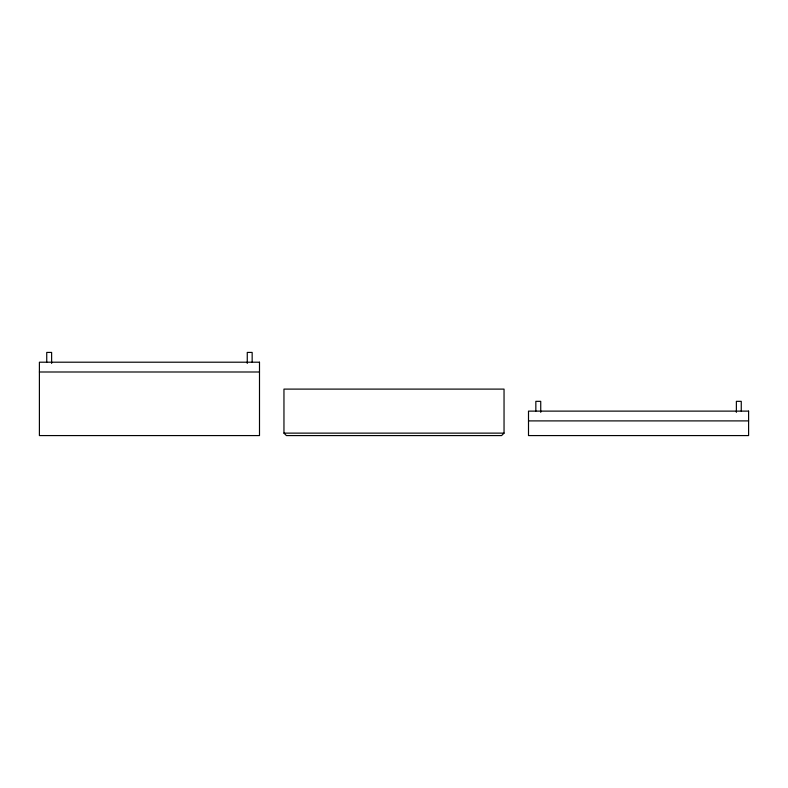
<?xml version="1.0" encoding="UTF-8"?>
<svg xmlns="http://www.w3.org/2000/svg" width="788" height="788" viewBox="0 0 788 788"><rect width="100%" height="100%" fill="white"/><g stroke="black" fill="none" stroke-linecap="round" stroke-linejoin="round"><path stroke-width="1.18" d="M504.044 433.124L501.601 435.577L286.399 435.577L283.956 433.124L283.956 389.105L504.044 389.105L504.044 433.124L283.956 433.124M39.4 371.995L259.498 371.995M528.502 420.9L748.6 420.9M741.262 411.119L741.262 401.338L736.376 401.338L736.376 412.341M540.735 412.341L540.735 401.338L535.84 401.338L535.84 411.119M252.16 362.204L252.16 352.423L247.265 352.423L247.265 363.435M51.624 363.435L51.624 352.423L46.738 352.423L46.738 362.204M259.498 362.204L39.4 362.204L39.4 435.577L259.498 435.577L259.498 362.204M748.6 411.119L528.502 411.119L528.502 435.577L748.6 435.577L748.6 411.119"/></g></svg>
